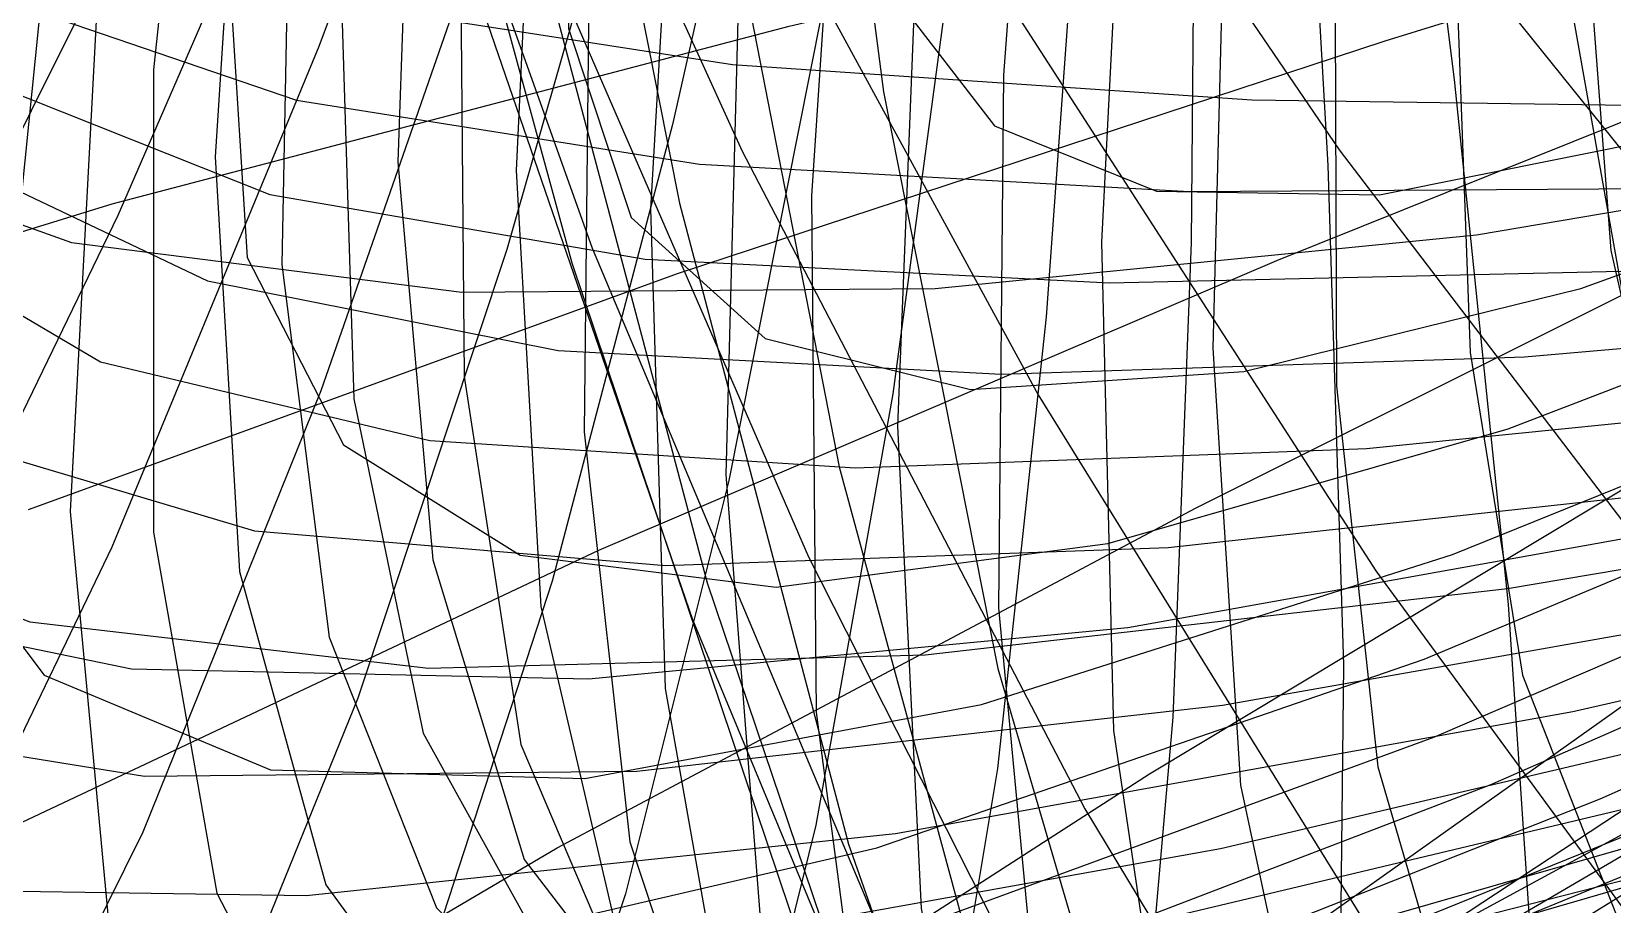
# Model space of a CAD drawing. Header units: metres. Extents: x 6 to 209, y 2 to 206.
# Drawn here: x 74.73 to 93.15, y 74.26 to 84.44 of the extents above; entities that cross this region are included whole.
import ezdxf

# ---------------------------------------------------------------- set-up
doc = ezdxf.new("R2010")
doc.units = ezdxf.units.M

msp = doc.modelspace()

# ---------------------------------------------------------------- linework, layer by layer
for points in [[(78.5652, 108.1261), (79.3989, 99.3213), (80.6481, 90.6566), (82.277, 82.4402), (84.2469, 74.9662), (86.5175, 68.5035), (89.0478, 63.2869), (91.7975, 59.5082), (94.7282, 57.3095), (97.8037, 56.778), (100.9914, 57.943), (104.2625, 60.7747), (107.5924, 65.1849), (110.9609, 71.0302), (114.3518, 78.1169), (117.7532, 86.2078), (121.1565, 95.0303), (124.5558, 104.2861), (127.9473, 113.6615)], [(72.1762, 111.861), (75.0345, 103.9437), (78.4549, 95.8392), (82.308, 87.8313), (86.4587, 80.2047), (90.7714, 73.2347), (95.1141, 67.1776), (99.363, 62.2614), (103.4071, 58.6779), (107.1513, 56.5756), (110.5194, 56.0543), (113.4566, 57.1617), (115.9307, 59.891), (117.9328, 64.1817), (119.4765, 69.9209), (120.5972, 76.947), (121.3499, 85.0556), (121.8065, 94.0062), (122.052, 103.5302), (122.1811, 113.3401)], [(73.1963, 113.1971), (74.8404, 104.1362), (76.9798, 94.9649), (79.5367, 86.0078), (82.4294, 77.5849), (85.5753, 69.9996), (88.8934, 63.5286), (92.3074, 58.4118), (95.7474, 54.8435), (99.1527, 52.9657), (102.473, 52.8629), (105.6695, 54.5589), (108.7161, 58.0159), (111.5993, 63.1355), (114.3179, 69.7623), (116.8825, 77.6887), (119.3136, 86.6627), (121.6407, 96.396), (123.8996, 106.5743)], [(71.7868, 112.8264), (74.0935, 104.1262), (76.9333, 95.266), (80.2002, 86.5582), (83.7835, 78.3134), (87.5722, 70.8292), (91.458, 64.3796), (95.3397, 59.2057), (99.126, 55.5067), (102.7384, 53.4326), (106.1139, 53.0794), (109.2061, 54.4847), (111.987, 57.6272), (114.4463, 62.4263), (116.5922, 68.7452), (118.4493, 76.3958), (120.0574, 85.1443), (121.4692, 94.7201), (122.7473, 104.8243)], [(76.2807, 112.884), (77.2298, 103.9204), (78.6319, 94.9083), (80.439, 86.1677), (82.5993, 78.0105), (85.0595, 70.7301), (87.7659, 64.5903), (90.6666, 59.8168), (93.7126, 56.588), (96.8594, 55.0297), (100.0678, 55.2098), (103.3049, 57.1359), (106.5448, 60.7553), (109.7682, 65.9561), (112.963, 72.5716), (116.1233, 80.3856), (119.2491, 89.1402), (122.3451, 98.5446), (125.4198, 108.2851)], [(75.1361, 108.622), (76.6764, 99.4732), (78.6603, 90.4065), (81.0228, 81.7443), (83.6961, 73.7972), (86.6128, 66.8527), (89.7069, 61.165), (92.9167, 56.9459), (96.1863, 54.3575), (99.467, 53.5059), (102.7187, 54.4375), (105.9109, 57.1375), (109.0223, 61.5299), (112.0419, 67.48), (114.9676, 74.7994), (117.806, 83.2522), (120.571, 92.5632), (123.2823, 102.4272), (125.9638, 112.5201)], [(90.457, 112.1446), (89.2762, 103.9016), (88.2634, 95.9811), (87.5354, 88.6064), (87.1965, 81.9825), (87.335, 76.2894), (88.0189, 71.676), (89.2929, 68.2555), (91.1766, 66.1021), (93.6628, 65.248), (96.7175, 65.6837), (100.2808, 67.3578), (104.2682, 70.1799), (108.5738, 74.0236), (113.0734, 78.7313), (117.6288, 84.1204), (122.0925, 89.9894), (126.3129, 96.1253), (130.1395, 102.3114), (133.4286, 108.3348)], [(74.0183, 111.8718), (69.0396, 103.9035), (64.8927, 96.28), (61.754, 89.252), (59.7738, 83.0427), (59.071, 77.8395), (59.7286, 73.7879), (61.7897, 70.9865), (65.2556, 69.484), (70.0851, 69.2774), (76.1951, 70.313), (83.4625, 72.4883), (91.7281, 75.6565), (100.801, 79.6321), (110.4645, 84.1977), (120.4828, 89.1132), (130.6086, 94.1239), (140.5905, 98.9712), (150.1812, 103.4018), (159.1453, 107.1777)], [(74.1197, 110.5187), (77.3609, 103.6914), (81.1808, 96.6766), (85.4341, 89.7174), (89.9687, 83.0601), (94.6309, 76.9446), (99.2708, 71.5965), (103.7476, 67.2189), (107.9343, 63.9849), (111.7217, 62.0318), (115.0223, 61.4557), (117.7727, 62.3083), (119.9354, 64.5946), (121.4999, 68.2729), (122.482, 73.2554), (122.9231, 79.4117), (122.8876, 86.5727), (122.4605, 94.5363), (121.7431, 103.0743), (120.8489, 111.9399)], [(80.5652, 111.9426), (80.8629, 103.4777), (81.5719, 95.0277), (82.6719, 86.8929), (84.1388, 79.3631), (85.9458, 72.708), (88.0639, 67.167), (90.4626, 62.9412), (93.1109, 60.186), (95.9776, 59.0054), (99.0322, 59.4482), (102.2456, 61.5066), (105.5899, 65.1158), (109.0392, 70.1566), (112.5696, 76.4594), (116.1591, 83.81), (119.7877, 91.9571), (123.4371, 100.6213), (127.0904, 109.5047)], [(74.7214, 111.6554), (68.7457, 104.2672), (63.7729, 97.2132), (60.0064, 90.7125), (57.6154, 84.9555), (56.728, 80.0976), (57.4266, 76.2542), (59.7446, 73.4971), (63.6645, 71.8528), (69.1183, 71.3021), (75.989, 71.7818), (84.1141, 73.1875), (93.2911, 75.3783), (103.2833, 78.1824), (113.8279, 81.4047), (124.6443, 84.8338), (135.4434, 88.2511), (145.9367, 91.4388), (155.846, 94.1888)], [(84.0317, 111.5517), (82.6018, 103.4831), (81.4389, 95.8685), (80.6622, 88.9183), (80.3754, 82.8207), (80.6617, 77.7362), (81.5811, 73.792), (83.1667, 71.078), (85.4239, 69.6442), (88.3286, 69.499), (91.8287, 70.6097), (95.8445, 72.9036), (100.2717, 76.271), (104.9845, 80.5693), (109.8402, 85.6283), (114.6832, 91.2562), (119.3513, 97.2469), (123.6806, 103.3867), (127.512, 109.4627)], [(81.407, 111.3621), (79.6329, 103.2642), (78.2038, 95.7034), (77.2463, 88.8827), (76.8676, 82.9805), (77.1516, 78.1453), (78.1545, 74.4908), (79.9031, 72.0923), (82.3928, 70.9847), (85.5875, 71.1617), (89.4205, 72.5763), (93.7962, 75.143), (98.5935, 78.741), (103.6697, 83.2189), (108.8651, 88.4001), (114.0091, 94.0894), (118.9253, 100.0799), (123.4384, 106.1604)], [(80.6159, 111.1696), (78.25, 102.0024), (76.3027, 93.4399), (74.9262, 85.7079), (74.2499, 79.0048), (74.3745, 73.4957), (75.368, 69.3066), (77.2631, 66.5211), (80.0548, 65.178), (83.7007, 65.2701), (88.1217, 66.7453), (93.2048, 69.5089), (98.8062, 73.4272), (104.7567, 78.3325), (110.8671, 84.0298), (116.935, 90.3033), (122.7516, 96.9244), (128.1095, 103.6599), (132.8095, 110.2803)], [(73.188, 108.6633), (75.4413, 99.617), (78.1641, 90.5934), (81.2618, 81.9128), (84.6369, 73.8867), (88.1932, 66.8064), (91.8384, 60.9329), (95.4874, 56.4874), (99.0647, 53.6433), (102.5072, 52.5205), (105.7651, 53.1802), (108.8039, 55.6232), (111.6043, 59.7897), (114.1626, 65.5605), (116.4897, 72.7622), (118.6102, 81.1719), (120.5604, 90.5257), (122.3859, 100.5275), (124.1395, 110.8588)], [(88.123, 110.6395), (86.8485, 102.1046), (85.795, 93.9781), (85.0832, 86.4878), (84.82, 79.8404), (85.0932, 74.2147), (85.9684, 69.7557), (87.4857, 66.57), (89.6576, 64.7223), (92.4681, 64.2339), (95.8728, 65.082), (99.7999, 67.2009), (104.1523, 70.4849), (108.8108, 74.7922), (113.6381, 79.9498), (118.483, 85.7603), (123.1862, 92.0091), (127.5854, 98.4713), (131.5211, 104.9205)], [(66.7189, 110.5253), (60.684, 102.208), (55.8258, 94.382), (52.3515, 87.2887), (50.4285, 81.1337), (50.1786, 76.0802), (51.6724, 72.2441), (54.9272, 69.6899), (59.905, 68.4298), (66.5137, 68.4236), (74.6092, 69.5812), (84.0004, 71.7663), (94.4543, 74.8026), (105.7039, 78.4809), (117.4569, 82.567), (129.4045, 86.8115), (141.2321, 90.9595), (152.629, 94.7601)], [(87.0177, 110.2431), (84.2095, 103.0237), (81.3873, 95.7955), (78.5588, 88.8064), (75.7331, 82.2966), (72.9209, 76.4898), (70.1349, 71.5858), (67.3905, 67.7528), (64.7052, 65.1218), (62.0994, 63.782), (59.5961, 63.7775), (57.2202, 65.1056), (54.9991, 67.717), (52.9612, 71.5178), (51.136, 76.3719), (49.5532, 82.1066), (48.2418, 88.5186), (47.2297, 95.3805), (46.5422, 102.4497), (46.2021, 109.4763)], [(69.1591, 110.3102), (64.0332, 101.8787), (59.8714, 93.9059), (56.8559, 86.6507), (55.1385, 80.3391), (54.8352, 75.1567), (56.0215, 71.2422), (58.7288, 68.6829), (62.9428, 67.512), (68.6032, 67.7078), (75.6051, 69.1948), (83.8015, 71.847), (93.0079, 75.4932), (103.0077, 79.9233), (113.5589, 84.8965), (124.4015, 90.1508), (135.2658, 95.4125), (145.8813, 100.4074), (155.9844, 104.8706)], [(83.8585, 110.2544), (78.5018, 104.2681), (73.9518, 98.6622), (70.4037, 93.5419), (68.0165, 88.9999), (66.9068, 85.1129), (67.1444, 81.9401), (68.7496, 79.5216), (71.6917, 77.8774), (75.8903, 77.0075), (81.2177, 76.8919), (87.5027, 77.4922), (94.5371, 78.7528), (102.0823, 80.6035), (109.8781, 82.9621), (117.6512, 85.7373), (125.1254, 88.832), (132.0312, 92.1471), (138.115, 95.5845), (143.1486, 99.0507), (146.9374, 102.46), (149.3272, 105.737)], [(82.5297, 110.2223), (81.0661, 102.4307), (79.9151, 95.1547), (79.1925, 88.5926), (78.9966, 82.9191), (79.4041, 78.28), (80.4669, 74.7871), (82.2094, 72.515), (84.6274, 71.4986), (87.6876, 71.7327), (91.3282, 73.1721), (95.4609, 75.7336), (99.9736, 79.2994), (104.7341, 83.7216), (109.5943, 88.8271), (114.3957, 94.4243), (118.9745, 100.31), (123.1675, 106.2763)], [(93.7158, 110.2251), (92.8205, 103.409), (92.0622, 96.872), (91.5347, 90.7987), (91.3217, 85.3574), (91.4933, 80.6956), (92.103, 76.9342), (93.1857, 74.1643), (94.7554, 72.4443), (96.8047, 71.7979), (99.3049, 72.2141), (102.2059, 73.6476), (105.4387, 76.0209), (108.917, 79.2275), (112.54, 83.1354), (116.1963, 87.5926), (119.7675, 92.4321), (123.1322, 97.4782), (126.1703, 102.5527), (128.7677, 107.4812)], [(87.9635, 109.9834), (87.3417, 104.0305), (86.7587, 97.8865), (86.1662, 91.7425), (85.5162, 85.7898), (84.7637, 80.2136), (83.8689, 75.1862), (82.7987, 70.8614), (81.5291, 67.3693), (80.046, 64.8117), (78.3466, 63.2588), (76.4396, 62.7468), (74.3457, 63.2767), (72.0967, 64.8148), (69.7355, 67.2933), (67.314, 70.6135), (64.8921, 74.649), (62.5357, 79.2501), (60.3143, 84.2495), (58.299, 89.4681), (56.5595, 94.7213), (55.1622, 99.8256), (54.1677, 104.6049)], [(91.1139, 108.8332), (90.0593, 101.0309), (89.2023, 93.6139), (88.65, 86.7907), (88.4963, 80.7498), (88.8186, 75.6532), (89.6736, 71.6319), (91.0955, 68.781), (93.0939, 67.1571), (95.6528, 66.7769), (98.7313, 67.6167), (102.264, 69.6135), (106.1635, 72.6681), (110.3226, 76.6485), (114.6188, 81.3946), (118.9176, 86.7248), (123.0775, 92.4418), (126.9549, 98.34), (130.4093, 104.2129), (133.3081, 109.8603)], [(88.0165, 109.6561), (88.7621, 103.3918), (89.6233, 96.8829), (90.5035, 90.3159), (91.3061, 83.8794), (91.938, 77.7576), (92.3134, 72.1246), (92.3575, 67.1382), (92.0097, 62.9349), (91.2261, 59.6254), (89.9817, 57.291), (88.2713, 55.9808), (86.1106, 55.7107), (83.5355, 56.4627), (80.6013, 58.1859), (77.3811, 60.7984), (73.9634, 64.1907)], [(79.7871, 105.8013), (78.0786, 97.7707), (76.8259, 90.4371), (76.1496, 83.9932), (76.1465, 78.6025), (76.8861, 74.3939), (78.4071, 71.4583), (80.716, 69.8454), (83.7858, 69.5626), (87.557, 70.5752), (91.9391, 72.808), (96.8135, 76.1484), (102.0374, 80.4507), (107.4486, 85.5415), (112.8713, 91.2258), (118.1217, 97.2945), (123.0151, 103.5315), (127.372, 109.7213)], [(86.3586, 105.5991), (85.1662, 97.2746), (84.2808, 89.5109), (83.8165, 82.5234), (83.8694, 76.5018), (84.5146, 71.6038), (85.8018, 67.9502), (87.754, 65.6208), (90.365, 64.6525), (93.5999, 65.0379), (97.3954, 66.726), (101.6618, 69.6246), (106.2857, 73.6036), (111.1335, 78.5001), (116.0564, 84.124), (120.8948, 90.265), (125.4845, 96.7004), (129.6619, 103.2029), (133.2702, 109.5484)], [(72.9883, 108.2695), (75.8778, 99.7881), (79.2579, 91.2792), (83.0071, 83.044), (87.0008, 75.3776), (91.1163, 68.559), (95.2361, 62.8409), (99.2525, 58.4409), (103.071, 55.5336), (106.6128, 54.2443), (109.8177, 54.6443), (112.6453, 56.7485), (115.076, 60.5147), (117.111, 65.8444), (118.7715, 72.5865), (120.0969, 80.5425), (121.1432, 89.4726), (121.9795, 99.1046), (122.6848, 109.1427)], [(85.999, 109.2111), (84.6871, 100.7934), (83.6429, 92.8548), (82.9859, 85.6162), (82.8195, 79.2754), (83.2271, 74.0007), (84.2679, 69.9251), (85.9746, 67.1425), (88.3514, 65.7045), (91.3732, 65.619), (94.9863, 66.8504), (99.1094, 69.3212), (103.6365, 72.9147), (108.4399, 77.48), (113.3747, 82.8369), (118.2836, 88.7829), (123.0025, 95.1002), (127.366, 101.5637), (131.2132, 107.9489)], [(86.2637, 108.9275), (82.9624, 101.3813), (79.6523, 93.9142), (76.3532, 86.7864), (73.0857, 80.247), (69.8715, 74.5244), (66.7334, 69.8191), (63.6954, 66.2957), (60.7824, 64.0779), (58.02, 63.2434), (55.4347, 63.8211), (53.0528, 65.7908), (50.9008, 69.0827), (49.0043, 73.5808), (47.3881, 79.1263), (46.0752, 85.5235), (45.0863, 92.5465), (44.4398, 99.9473), (44.1507, 107.4645)], [(87.6577, 108.9161), (86.741, 102.8501), (85.8408, 96.6512), (84.9179, 90.5159), (83.9344, 84.6386), (82.8553, 79.2052), (81.6508, 74.3865), (80.2977, 70.3325), (78.7809, 67.1672), (77.0943, 64.9843), (75.2417, 63.844), (73.237, 63.7712), (71.1042, 64.7546), (68.877, 66.747), (66.5978, 69.6673), (64.3165, 73.4034), (62.0892, 77.8162), (59.9761, 82.7446), (58.0398, 88.0109), (56.3431, 93.4277), (54.9467, 98.804), (53.9071, 103.9523), (53.2749, 108.6949)], [(82.7423, 109.0335), (77.4017, 103.1824), (72.9114, 97.5608), (69.4518, 92.3406), (67.1729, 87.6718), (66.1893, 83.677), (66.5754, 80.4479), (68.3627, 78.0423), (71.5382, 76.483), (76.0445, 75.7571), (81.7813, 75.8175), (88.6086, 76.5852), (96.3506, 77.9529), (104.8023, 79.7894), (113.7353, 81.9452), (122.9054, 84.2585), (132.0613, 86.5617), (140.9519, 88.6881), (149.3352, 90.4785), (156.9858, 91.7877)], [(87.8779, 108.9914), (84.4568, 103.4604), (81.5503, 98.11), (79.2796, 93.1192), (77.7507, 88.6497), (77.0499, 84.8407), (77.2406, 81.8041), (78.3611, 79.6201), (80.4221, 78.3351), (83.4066, 77.9601), (87.2691, 78.4702), (91.9375, 79.8059), (97.3141, 81.8757), (103.2795, 84.5593), (109.6951, 87.7123), (116.4081, 91.172), (123.2558, 94.7631), (130.0708, 98.3045), (136.6864, 101.6165), (142.9418, 104.5273)], [(64.46, 108.3863), (59.2762, 99.6033), (55.1896, 91.3967), (52.3851, 84.0289), (51.0129, 77.7246), (51.1829, 72.6633), (52.9601, 68.9733), (56.3614, 66.7274), (61.3549, 65.9406), (67.8594, 66.5706), (75.7469, 68.5193), (84.8459, 71.637), (94.9467, 75.7288), (105.8076, 80.5614), (117.1624, 85.8731), (128.7291, 91.3827), (140.2182, 96.8015), (151.3425, 101.8433), (161.826, 106.2361)], [(75.6036, 108.4167), (70.1436, 101.6385), (65.7022, 95.2285), (62.4644, 89.3814), (60.5802, 84.2632), (60.1587, 80.0058), (61.2639, 76.7032), (63.9123, 74.4084), (68.0715, 73.1324), (73.6611, 72.8442), (80.555, 73.4732), (88.5848, 74.9121), (97.5457, 77.0213), (107.2029, 79.6355), (117.2988, 82.5695), (127.5621, 85.6263), (137.7159, 88.6045), (147.4874, 91.3063), (156.6163, 93.5458)], [(82.0011, 108.3662), (77.2686, 103.326), (73.4225, 98.6537), (70.6255, 94.4303), (69.0023, 90.725), (68.6348, 87.594), (69.5595, 85.0784), (71.765, 83.2039), (75.1931, 81.9799), (79.7397, 81.3999), (85.2589, 81.442), (91.5675, 82.0701), (98.4517, 83.2353), (105.6741, 84.8778), (112.9823, 86.9295), (120.1177, 89.316), (126.8246, 91.9598), (132.8593, 94.7826), (137.9985, 97.7081), (142.048, 100.6647), (144.8489, 103.5876), (146.2839, 106.4209)], [(80.1033, 108.4033), (78.0833, 99.8329), (76.5023, 91.9155), (75.4956, 84.8596), (75.1755, 78.8454), (75.6259, 74.019), (76.8995, 70.4882), (79.0147, 68.3187), (81.955, 67.533), (85.6688, 68.1094), (90.0709, 69.9837), (95.0452, 73.052), (100.4484, 77.174), (106.115, 82.1792), (111.8627, 87.8725), (117.4992, 94.0415), (122.8282, 100.4642), (127.6573, 106.9165)], [(81.1619, 108.4514), (79.6133, 100.6941), (78.4368, 93.5297), (77.7482, 87.1502), (77.6434, 81.7219), (78.1944, 77.3797), (79.446, 74.2234), (81.414, 72.3143), (84.0839, 71.6734), (87.4108, 72.2813), (91.3212, 74.0791), (95.7142, 76.9712), (100.466, 80.8282), (105.4328, 85.4926), (110.4568, 90.7838), (115.3707, 96.5053), (120.0042, 102.4512), (124.1897, 108.4137)], [(87.2381, 107.8973), (86.0073, 101.6674), (84.7766, 95.3658), (83.5157, 89.1954), (82.1961, 83.3552), (80.7925, 78.033), (79.2844, 73.3989), (77.6575, 69.5997), (75.9049, 66.7536), (74.0276, 64.9462), (72.035, 64.2276), (69.9455, 64.6106), (67.7858, 66.0704), (65.5904, 68.5458), (63.401, 71.9408), (61.265, 76.1285), (59.2344, 80.9557), (57.3638, 86.248), (55.7089, 91.816), (54.3245, 97.4624), (53.2627, 102.9886), (52.5706, 108.2018)], [(83.6609, 108.1589), (79.9889, 102.0518), (76.9398, 96.2125), (74.6446, 90.8341), (73.215, 86.0885), (72.7399, 82.1208), (73.2813, 79.0437), (74.8717, 76.9339), (77.513, 75.8298), (81.1749, 75.73), (85.7964, 76.5937), (91.2866, 78.3425), (97.5272, 80.8635), (104.3765, 84.0137), (111.6733, 87.6253), (119.2419, 91.5122), (126.8975, 95.4772), (134.4523, 99.3192), (141.7209, 102.8411), (148.5268, 105.8573)], [(87.4706, 107.9771), (82.4639, 103.2733), (78.2026, 98.7106), (74.8546, 94.4263), (72.5607, 90.5404), (71.4292, 87.1521), (71.5319, 84.3363), (72.9016, 82.1413), (75.5301, 80.5881), (79.3685, 79.6697), (84.3282, 79.3523), (90.2842, 79.5768), (97.0784, 80.2618), (104.5251, 81.3072), (112.4171, 82.5982), (120.5323, 84.0104), (128.6412, 85.4144), (136.5148, 86.6818), (143.9314, 87.6898), (150.6849, 88.3267), (156.5908, 88.496)], [(88.1819, 108.0712), (88.5713, 101.8603), (89.0315, 95.4662), (89.4798, 89.0764), (89.8344, 82.8786), (90.0179, 77.0541), (89.9602, 71.7717), (89.602, 67.1824), (88.8972, 63.414), (87.8149, 60.5669), (86.3411, 58.711), (84.4795, 57.8835), (82.252, 58.0877), (79.6976, 59.293), (76.8723, 61.4365), (73.8465, 64.4251)], [(84.1303, 108.0172), (82.816, 99.9513), (81.8103, 92.421), (81.2278, 85.6339), (81.1658, 79.773), (81.7005, 74.9909), (82.8828, 71.405), (84.7367, 69.0935), (87.2575, 68.093), (90.4114, 68.398), (94.1362, 69.9611), (98.3432, 72.695), (102.9199, 76.476), (107.7335, 81.1485), (112.6355, 86.5308), (117.4669, 92.4214), (122.0634, 98.6067), (126.2611, 104.868)], [(74.4389, 107.5594), (77.8148, 100.0302), (81.6946, 92.4418), (85.9363, 85.0609), (90.3941, 78.1516), (94.9237, 71.9656), (99.387, 66.7335), (103.6571, 62.6565), (107.6226, 59.8991), (111.1907, 58.5834), (114.2905, 58.7843), (116.8749, 60.5272), (118.9219, 63.7862), (120.4342, 68.4854), (121.4394, 74.5011), (121.9875, 81.6659), (122.1487, 89.7743), (122.0101, 98.5895), (121.6719, 107.8518)], [(82.5074, 106.913), (81.1938, 99.2202), (80.2294, 92.1155), (79.7236, 85.7919), (79.7673, 80.4172), (80.4285, 76.1277), (81.7499, 73.0246), (83.7462, 71.1701), (86.4036, 70.5863), (89.6791, 71.2544), (93.5024, 73.1158), (97.7772, 76.0744), (102.3849, 80.0003), (107.1881, 84.7347), (112.0352, 90.0955), (116.766, 95.884), (121.217, 101.8922), (125.227, 107.9096)], [(94.6298, 107.5654), (93.876, 101.4993), (93.2739, 95.7455), (92.9044, 90.4655), (92.8383, 85.8045), (93.1332, 81.8868), (93.8311, 78.8116), (94.9564, 76.6504), (96.5149, 75.444), (98.4929, 75.2024), (100.8579, 75.9041), (103.559, 77.4974), (106.5286, 79.9028), (109.6849, 83.0157), (112.9345, 86.7104), (116.1753, 90.8449), (119.3007, 95.266), (122.2027, 99.8145), (124.7762, 104.3315)], [(60.1087, 106.1478), (54.9653, 97.1445), (51.0485, 88.8343), (48.5424, 81.4782), (47.5921, 75.2953), (48.2983, 70.4547), (50.7126, 67.0707), (54.8355, 65.1987), (60.6151, 64.834), (67.9483, 65.9122), (76.6837, 68.3126), (86.6254, 71.8628), (97.5393, 76.3456), (109.1605, 81.5075), (121.201, 87.0687), (133.3591, 92.7334), (145.3294, 98.2017), (156.8116, 103.1805), (167.5207, 107.3953)], [(86.7053, 106.8605), (85.1322, 100.419), (83.5483, 93.9716), (81.9323, 87.7295), (80.2651, 81.8973), (78.5305, 76.6654), (76.7173, 72.2041), (74.8196, 68.6572), (72.8377, 66.1371), (70.7793, 64.7207), (68.6588, 64.4473), (66.4982, 65.3167), (64.3259, 67.2894), (62.1769, 70.2884), (60.0914, 74.2013), (58.1139, 78.8846), (56.2915, 84.1692), (54.6732, 89.8655), (53.3074, 95.7711), (52.2409, 101.677), (51.5171, 107.3757)], [(67.5539, 107.2489), (62.0432, 99.5495), (57.731, 92.3803), (54.8054, 85.957), (53.4144, 80.4597), (53.6598, 76.0272), (55.5931, 72.7523), (59.2135, 70.6796), (64.4671, 69.8042), (71.2481, 70.073), (79.4023, 71.3873), (88.7311, 73.6069), (98.9987, 76.5565), (109.9386, 80.0324), (121.2631, 83.8107), (132.672, 87.6564), (143.8627, 91.3322), (154.5397, 94.6084)], [(79.0254, 107.0493), (75.1378, 100.3842), (71.9932, 94.0863), (69.7308, 88.3616), (68.4671, 83.3901), (68.2914, 79.3202), (69.2619, 76.263), (71.4035, 74.2889), (74.7061, 73.4254), (79.1243, 73.6561), (84.5785, 74.9217), (90.9569, 77.1227), (98.1185, 80.123), (105.8975, 83.7551), (114.1086, 87.827), (122.552, 92.129), (131.0203, 96.4417), (139.305, 100.5449), (147.2026, 104.2254), (154.5215, 107.2854)], [(71.9542, 58.9274), (76.0682, 63.1903), (81.3642, 67.761), (87.6416, 72.5768), (94.6644, 77.5701), (102.1702, 82.6699), (109.8788, 87.804), (117.5033, 92.8998), (124.7595, 97.8867), (131.3765, 102.6971), (137.1064, 107.2679)], [(77.1105, 106.7204), (80.7807, 100.3873), (84.9592, 93.9856), (89.4914, 87.7385), (94.218, 81.8683), (98.9803, 76.5891), (103.6263, 72.0986), (108.0152, 68.5718), (112.0227, 66.1538), (115.5448, 64.9554), (118.5013, 65.0485), (120.8383, 66.4636), (122.5294, 69.1886), (123.5765, 73.1687), (124.0087, 78.3085), (123.8813, 84.4745), (123.2725, 91.5002), (122.2806, 99.191), (121.0196, 107.3309)], [(82.8892, 107.2466), (83.0924, 99.1278), (83.6841, 91.1971), (84.6543, 83.7364), (85.9896, 77.0116), (87.673, 71.2633), (89.6846, 66.6979), (92.0019, 63.4804), (94.6, 61.7286), (97.4526, 61.5086), (100.5317, 62.8328), (103.8087, 65.6589), (107.254, 69.8916), (110.8382, 75.3859), (114.5316, 81.9518), (118.305, 89.3615), (122.1295, 97.3571), (125.9767, 105.6596)], [(88.6339, 107.1478), (87.4804, 98.854), (86.5831, 91.0429), (86.0556, 83.9327), (85.9959, 77.7183), (86.4826, 72.5649), (87.5709, 68.6024), (89.2908, 65.9217), (91.6446, 64.5717), (94.6069, 64.5577), (98.1248, 65.8421), (102.1193, 68.346), (106.4878, 71.9518), (111.1074, 76.5083), (115.839, 81.8359), (120.5318, 87.7332), (125.0292, 93.9843), (129.1732, 100.3664), (132.8112, 106.6578)], [(70.0435, 62.9697), (74.8792, 67.0473), (80.8561, 71.3358), (87.7557, 75.7847), (95.327, 80.3414), (103.2949, 84.9527), (111.3704, 89.5649), (119.2609, 94.1256), (126.6803, 98.5839), (133.3595, 102.8917), (139.0559, 107.0041)], [(86.387, 106.7581), (81.5992, 102.3484), (77.5974, 98.0984), (74.5409, 94.1323), (72.5606, 90.557), (71.7537, 87.4588), (72.1803, 84.9009), (73.861, 82.9212), (76.7756, 81.5318), (80.8636, 80.7189), (86.026, 80.4443), (92.1284, 80.6468), (99.005, 81.2454), (106.4646, 82.1427), (114.2963, 83.2293), (122.2768, 84.388), (130.178, 85.4989), (137.774, 86.4443), (144.8492, 87.1136), (151.2051, 87.4077)], [(88.0942, 106.6071), (88.1471, 100.4454), (88.2359, 94.1615), (88.2908, 87.9438), (88.2433, 81.9786), (88.0301, 76.4439), (87.5951, 71.5033), (86.8924, 67.3002), (85.8882, 63.9537), (84.5627, 61.5539), (82.9109, 60.1595), (80.9437, 59.7956), (78.6872, 60.453), (76.1829, 62.0891), (73.4858, 64.6291), (70.6632, 67.9691), (67.7922, 71.9796), (64.9575, 76.5107), (62.2481, 81.3967), (59.7547, 86.4627), (57.566, 91.5303), (55.766, 96.4244), (54.4309, 100.9788), (53.626, 105.0424)], [(82.9672, 106.6057), (78.0361, 101.2399), (73.9736, 96.1269), (70.9453, 91.4191), (69.0857, 87.2473), (68.4937, 83.7159), (69.2286, 80.8999), (71.3077, 78.8428), (74.7053, 77.5554), (79.3532, 77.0165), (85.1426, 77.1736), (91.9279, 77.9461), (99.5306, 79.2285), (107.7457, 80.895), (116.3481, 82.8048), (125.1002, 84.8076), (133.7594, 86.75), (142.0866, 88.4812), (149.8533, 89.8595), (156.8499, 90.7577)], [(84.3458, 104.4083), (83.159, 96.3766), (82.3212, 88.9635), (81.9421, 82.3726), (82.1123, 76.7803), (82.8998, 72.3305), (84.3468, 69.1293), (86.4674, 67.2422), (89.2468, 66.6919), (92.6411, 67.4581), (96.5785, 69.4782), (100.9613, 72.6503), (105.6689, 76.8366), (110.5621, 81.8689), (115.4875, 87.5542), (120.2828, 93.6823), (124.7824, 100.0329), (128.8234, 106.3834)], [(86.0436, 105.7381), (84.0929, 99.0474), (82.1262, 92.4235), (80.1317, 86.0871), (78.0996, 80.2489), (76.0233, 75.1031), (73.9003, 70.8199), (71.7328, 67.5397), (69.5284, 65.3687), (67.3003, 64.3745), (65.0675, 64.584), (62.8545, 65.9827), (60.6912, 68.5147), (58.6117, 72.0852), (56.654, 76.5637), (54.8587, 81.7883), (53.2678, 87.5718), (51.9234, 93.7083), (50.8663, 99.9803), (50.135, 106.1662)], [(80.347, 106.2166), (75.1353, 99.5907), (70.8484, 93.4641), (67.6794, 87.9564), (65.7809, 83.1697), (65.2586, 79.186), (66.1674, 76.065), (68.5089, 73.8427), (72.2311, 72.5306), (77.2297, 72.1156), (83.3516, 72.5615), (90.3999, 73.81), (98.1407, 75.7835), (106.3112, 78.3882), (114.6287, 81.517), (122.8009, 85.0542), (130.5355, 88.8791), (137.5513, 92.8703), (143.5878, 96.9104), (148.4145, 100.8894), (151.8395, 104.7086)], [(74.2551, 71.0394), (80.8541, 74.9231), (88.3017, 78.8879), (96.335, 82.8995), (104.6701, 86.9244), (113.0132, 90.9305), (121.0698, 94.8867), (128.5563, 98.7635), (135.209, 102.5329), (140.7943, 106.168)], [(80.8751, 106.0733), (76.4836, 102.2911), (73.049, 98.6922), (70.7127, 95.3694), (69.5814, 92.3982), (69.7226, 89.8351), (71.1624, 87.7158), (73.8842, 86.0544), (77.8287, 84.8438), (82.8959, 84.0561), (88.948, 83.6445), (95.814, 83.5456), (103.2954, 83.6824), (111.1727, 83.9677), (119.2129, 84.3079), (127.1771, 84.607), (134.8286, 84.7711), (141.9412, 84.7121), (148.3063, 84.3515), (153.7404, 83.6243)], [(84.9118, 106.0554), (80.2926, 101.8913), (76.5075, 97.9002), (73.709, 94.1946), (72.0192, 90.87), (71.5252, 88.0016), (72.2758, 85.6421), (74.2797, 83.8206), (77.5045, 82.5416), (81.8775, 81.7858), (87.2882, 81.511), (93.5916, 81.6548), (100.6128, 82.1369), (108.153, 82.8629), (115.9959, 83.7283), (123.9148, 84.623), (131.6804, 85.4358), (139.0685, 86.0591), (145.8672, 86.3933), (151.884, 86.3511)], [(91.8998, 105.8833), (90.9883, 98.6553), (90.2956, 91.8607), (89.9177, 85.6894), (89.9371, 80.3104), (90.4193, 75.8661), (91.4099, 72.4676), (92.9327, 70.1915), (94.9882, 69.0775), (97.5531, 69.1274), (100.5809, 70.3055), (104.0032, 72.54), (107.7318, 75.7261), (111.6615, 79.7298), (115.6739, 84.3929), (119.6411, 89.5389), (123.4305, 94.9793), (126.909, 100.5201), (129.9485, 105.9692)], [(83.0585, 105.8379), (78.5671, 101.8794), (74.9667, 98.1019), (72.4041, 94.6076), (70.9933, 91.4817), (70.8119, 88.7895), (71.8976, 86.5748), (74.2465, 84.8586), (77.8136, 83.6391), (82.5129, 82.8922), (88.2213, 82.5731), (94.7814, 82.6183), (102.0075, 82.9488), (109.6912, 83.4736), (117.6088, 84.0932), (125.5283, 84.7046), (133.2175, 85.2049), (140.4518, 85.4963), (147.0213, 85.4897), (152.7386, 85.1092)], [(76.5454, 105.58), (71.5857, 99.398), (67.6528, 93.6058), (64.9136, 88.375), (63.4997, 83.8486), (63.5022, 80.1375), (64.9683, 77.3162), (67.8989, 75.4215), (72.2484, 74.4511), (77.9258, 74.3651), (84.7973, 75.0876), (92.6904, 76.5105), (101.3999, 78.4978), (110.6937, 80.8917), (120.3209, 83.5184), (130.0202, 86.1957), (139.5277, 88.7397), (148.5864, 90.9727), (156.9538, 92.7295)], [(74.0983, 105.6332), (70.0473, 98.4538), (66.8685, 91.7519), (64.7082, 85.7436), (63.6853, 80.6144), (63.8871, 76.5129), (65.3658, 73.5457), (68.1358, 71.7739), (72.1726, 71.2111), (77.4131, 71.8233), (83.757, 73.5306), (91.0694, 76.2104), (99.185, 79.702), (107.9128, 83.8131), (117.0421, 88.327), (126.3492, 93.0108), (135.6042, 97.6245), (144.5782, 101.93), (153.0511, 105.7002)], [(68.5861, 80.2459), (75.6645, 82.4318), (83.5568, 84.5022), (92.0073, 86.4832), (100.7415, 88.4067), (109.4755, 90.308), (117.9259, 92.2235), (125.8196, 94.1891), (132.9034, 96.2373), (138.9521, 98.3956), (143.7769, 100.6842), (147.2317, 103.1147), (149.2174, 105.6887)], [(74.6906, 78.8687), (82.2653, 81.6227), (90.5031, 84.3299), (99.1291, 86.9991), (107.855, 89.642), (116.3895, 92.2725), (124.4483, 94.9046), (131.7642, 97.5513), (138.0961, 100.2233), (143.2377, 102.9272), (147.0242, 105.6647)], [(88.4368, 104.633), (85.7048, 99.7795), (83.5031, 95.1965), (81.9303, 91.0343), (81.0692, 87.4248), (80.983, 84.4766), (81.7132, 82.2714), (83.2777, 80.861), (85.6696, 80.2659), (88.8571, 80.4746), (92.7839, 81.4443), (97.3709, 83.1021), (102.5183, 85.3488), (108.1086, 88.0617), (114.01, 91.1002), (120.0807, 94.3101), (126.173, 97.5306), (132.1385, 100.5993), (137.8319, 103.3591), (143.1165, 105.6642)], [(91.8668, 105.6061), (89.3272, 101.2385), (87.2254, 97.065), (85.6524, 93.224), (84.6861, 89.839), (84.3885, 87.0139), (84.8026, 84.8298), (85.9515, 83.3419), (87.8362, 82.5781), (90.4361, 82.5376), (93.7084, 83.1913), (97.59, 84.4831), (101.9984, 86.3321), (106.8348, 88.6356), (111.9866, 91.2731), (117.3312, 94.1106), (122.7392, 97.0061), (128.0793, 99.8147), (133.2217, 102.3941), (138.0426, 104.6103)], [(81.0534, 105.4961), (79.7101, 98.0088), (78.7665, 91.1729), (78.3289, 85.1709), (78.4833, 80.1585), (79.2912, 76.2585), (80.7868, 73.5577), (82.9759, 72.1042), (85.8342, 71.9058), (89.3087, 72.9302), (93.3186, 75.1068), (97.7576, 78.329), (102.4981, 82.4586), (107.3948, 87.3308), (112.2898, 92.7603), (117.0185, 98.5476), (121.4146, 104.4866)], [(87.8011, 105.2679), (87.5325, 99.1332), (87.2736, 92.9372), (86.9658, 86.8692), (86.5532, 81.1147), (85.9846, 75.8483), (85.2164, 71.2285), (84.2142, 67.392), (82.955, 64.4488), (81.4279, 62.4791), (79.6358, 61.5303), (77.5947, 61.6156), (75.3343, 62.7135), (72.897, 64.7691), (70.3365, 67.696), (67.7166, 71.3791), (65.1086, 75.6793), (62.5895, 80.4384), (60.2389, 85.4843), (58.1366, 90.6376), (56.3596, 95.7177), (54.9796, 100.5493), (54.06, 104.9686)], [(88.6699, 105.026), (89.9637, 98.418), (91.3179, 91.6892), (92.6197, 85.0279), (93.7587, 78.6204), (94.6315, 72.6449), (95.1459, 67.2654), (95.2245, 62.6265), (94.8083, 58.8483), (93.8588, 56.0233), (92.3599, 54.2126), (90.3192, 53.4446), (87.7675, 53.7143), (84.7584, 54.9832), (81.3665, 57.1817), (77.6849, 60.2111), (73.8224, 63.9477)], [(82.9024, 104.6872), (78.3321, 99.7527), (74.6504, 95.0867), (72.0096, 90.8243), (70.5303, 87.0794), (70.2973, 83.9404), (71.3561, 81.4682), (73.7108, 79.6939), (77.3238, 78.6188), (82.1169, 78.2144), (87.9733, 78.4246), (94.7413, 79.168), (102.2395, 80.3417), (110.2624, 81.8256), (118.5871, 83.4871), (126.9811, 85.1869), (135.2095, 86.7846), (143.0428, 88.1443), (150.265, 89.1398), (156.6799, 89.6604)], [(74.2014, 75.0272), (81.3398, 78.3936), (89.2394, 81.7709), (97.629, 85.1454), (106.2204, 88.5059), (114.7188, 91.8427), (122.8327, 95.1474), (130.2846, 98.4121), (136.8205, 101.6285), (142.2188, 104.7875)], [(85.2239, 104.4721), (82.8567, 97.5116), (80.4745, 90.6992), (78.0758, 84.2656), (75.6607, 78.4282), (73.2322, 73.3844), (70.7965, 69.3039), (68.3638, 66.3234), (65.9483, 64.5412), (63.5684, 64.0142), (61.2467, 64.7555), (59.0096, 66.7341), (56.8869, 69.8762), (54.9113, 74.0673), (53.1171, 79.1565), (51.54, 84.9619), (50.2156, 91.2769), (49.1783, 97.8775), (48.4605, 104.5302)]]:
    msp.add_lwpolyline(points)

doc.saveas('drawing.dxf')
